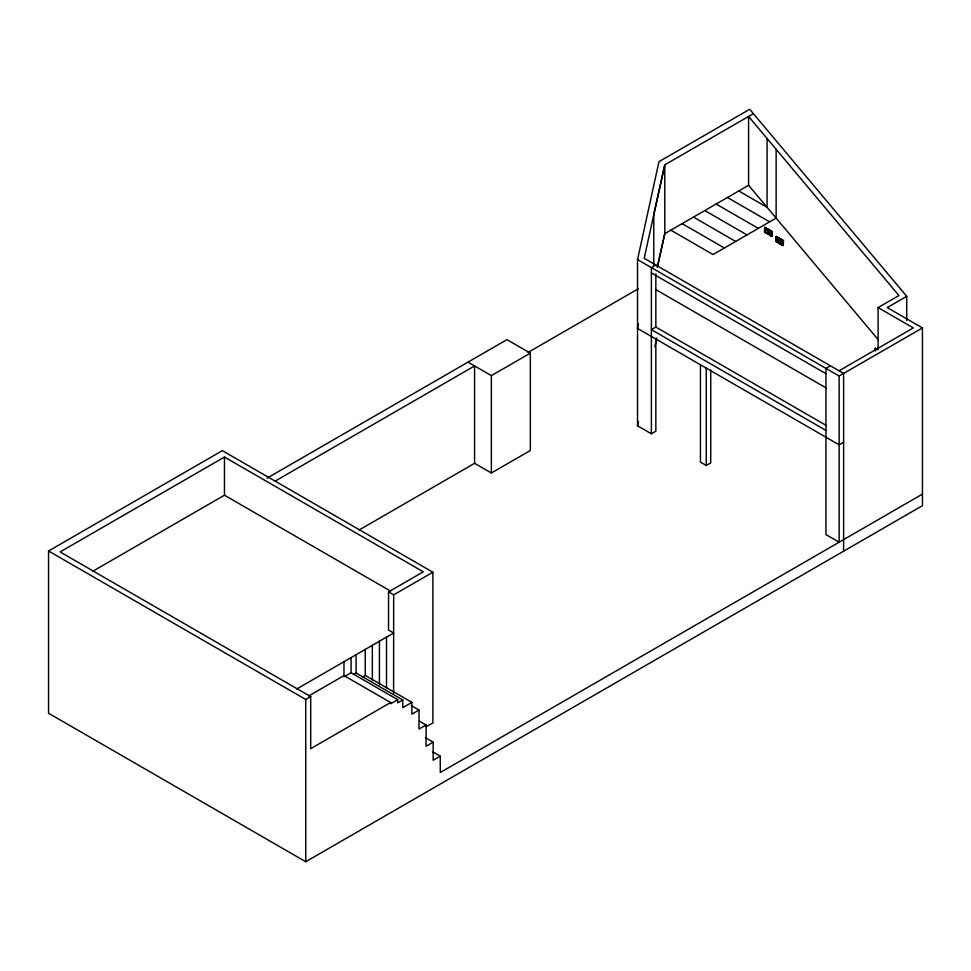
<?xml version="1.0" encoding="UTF-8"?>
<svg xmlns="http://www.w3.org/2000/svg" width="971" height="971" viewBox="0 0 971 971"><rect width="100%" height="100%" fill="white"/><g stroke="black" fill="none" stroke-linecap="round" stroke-linejoin="round"><path stroke-width="1.46" d="M764.663 232.154L765.233 227.335M765.051 229.642L765.051 227.348M783.027 240.905L783.027 245.493L783.427 240.626L782.929 245.457L775.89 241.391L776.436 236.523M776.254 236.536L775.89 241.391M875.247 350.749L875.769 348.504M875.648 350.519L875.648 348.237M765.184 232.008L771.727 236.269M768.559 231.377L768.607 229.799L769.008 231.062M769.348 231.608L769.348 230.236L769.348 231.608L768.716 230.43M780.114 239.728L780.004 240.48L779.81 239.679M655.85 338.345L655.85 431.221L651.383 433.794L637.534 425.796L637.534 259.609L658.969 161.659L749.709 109.274L906.72 296.313L906.72 320.479M638.493 324.047L637.534 328.441L839.15 444.839L843.617 442.266M657.343 267.001L664.783 233.671L664.783 164.839L753.399 113.68M637.534 425.796L638.493 421.414M654.818 346.853L656.736 338.09M657.343 267.219L664.783 233.671L748.58 185.291L748.58 116.459L898.928 295.548L878.1 307.576L878.1 349.475M776.29 241.172L783.318 245.226L783.33 240.505L776.375 236.487L783.427 240.674M779.264 240.043L779.264 238.672L779.264 240.043L780.004 240.128M906.72 296.313L887.203 307.576L922.45 327.919L922.45 505.673L305.744 861.726L48.55 713.236L48.55 550.994L222.347 450.653L432.884 572.21L432.884 722.885L426.354 726.66M296.81 688.937L393.668 633.007L388.534 630.045L388.534 591.885L423.271 571.822L224.471 457.05L60.117 551.941L310.708 696.62L310.708 748.665L390.633 702.519L390.633 703.793L397.722 699.703L397.722 702.87L402.747 699.97L402.747 707.665L411.898 702.373L411.898 714.146L418.999 710.056L418.999 729.075L426.087 724.973L426.087 746.25L433.175 742.16L433.175 760.269L440.264 756.178L440.264 772.503L922.45 494.118M92.731 571.276L224.471 495.21L390.573 591.108M267.001 478.181L506.947 339.656L530.324 353.153L530.324 450.52L491.362 473.011L474.588 463.325L358.991 530.069M274.914 481.24L474.588 365.958L474.588 463.325M655.85 265.022L651.383 267.608L651.383 433.794M528.139 352.376L638.275 288.8M467.986 362.147L491.362 375.643L530.324 353.153M765.136 227.651L772.176 231.353L772.151 236.026L764.529 231.814M765.233 231.923L764.687 232.215L771.727 236.366L771.751 231.693L764.687 227.578M769.942 233.331C769.287 234.011 768.425 234.023 768.983 232.919M768.534 233.465L769.384 233.149M771.629 232.008L770.586 232.615L764.529 229.12L765.573 228.513L771.629 232.008L771.629 234.703L770.586 235.31L770.489 232.033L770.792 232.664M769.384 233.441L768.534 233.174M776.327 236.839L776.327 241.039M776.824 239.558C777.298 241.087 776.399 238.514 778.123 239.157M776.776 240.395L775.732 240.99L781.789 244.486L782.832 243.891M777.419 241.391L778.669 241.075M780.587 242.616L779.737 242.653L780.186 242.107M779.737 242.653L780.587 242.337M781.789 241.791L782.832 241.196L776.776 237.701L775.732 238.296L781.789 241.791L781.789 244.486M781.291 243.624L782.541 243.029M781.643 243.83L782.541 243.308M826.503 425.601L655.85 327.069L651.383 329.655L825.945 430.432M393.607 693.173L393.668 594.847L432.884 572.21M830.411 365.812L825.945 368.385L825.945 534.584L839.15 542.206L839.15 376.008L637.534 259.609M839.065 370.801L913.347 327.919L878.1 307.576M839.15 376.008L922.45 327.919M700.443 364.756L700.443 462.123L706.257 465.485L710.723 462.9L710.723 370.024M308.596 696.013L343.977 675.585L390.633 702.519M345.154 676.168L351.065 672.757L397.722 699.703M48.55 550.994L305.744 699.484L310.708 696.62M353.578 674.481L356.09 673.024L402.747 699.97M362.632 676.945L365.242 675.44L411.898 702.373M764.663 227.469L771.727 231.547M775.865 236.657L782.929 240.82M875.247 348.358L877.626 349.815M738.761 190.959L767.066 207.296L767.066 138.477M727.437 197.489L769.627 221.849M716.125 204.031L758.315 228.391M775.89 241.476L782.929 245.542M704.8 210.561L746.99 234.921M693.488 217.103L735.678 241.451M682.164 223.633L724.354 247.993M670.852 230.163L713.042 254.523L776.132 218.099L776.132 149.267M651.383 272.9L825.945 373.677M655.85 289.625L826.467 388.133M388.534 591.885L393.668 594.847M411.219 705.565L418.999 710.056M419.606 721.235L426.087 724.973M425.395 737.669L433.175 742.16M432.483 751.688L440.264 756.178M748.58 185.291L878.464 339.996M780.745 240.565L780.55 239.412L780.55 240.796M768.255 230.637L768.061 229.484L768.061 230.867M875.174 348.407L875.174 350.713M843.617 551.188L843.617 373.434L644.186 258.286L664.783 164.839L653.786 214.445L653.786 265.314M775.78 236.718L775.78 241.306M768.801 229.921L768.801 231.292M766.92 230.43L766.617 230.261M766.75 232.433L766.568 232.409M764.59 227.53L764.59 232.118M706.257 368.118L706.257 465.485M655.85 273.858L655.85 327.069M491.362 375.643L491.362 473.011M386.519 637.134L386.519 688.196M379.43 641.236L379.43 684.591M372.342 645.327L372.342 680.101M365.242 649.417L365.242 675.44M356.09 654.697L356.09 673.024M351.065 657.61L351.065 672.757M343.977 661.7L343.977 676.86M305.744 699.484L305.744 861.726M224.471 457.05L224.471 495.21M779.919 239.606L779.81 240.359L779.81 238.987L779.919 239.606M765.925 230.552L765.925 230.552M769.797 232.785L769.797 232.785M781 241.961L781 241.961"/></g></svg>
